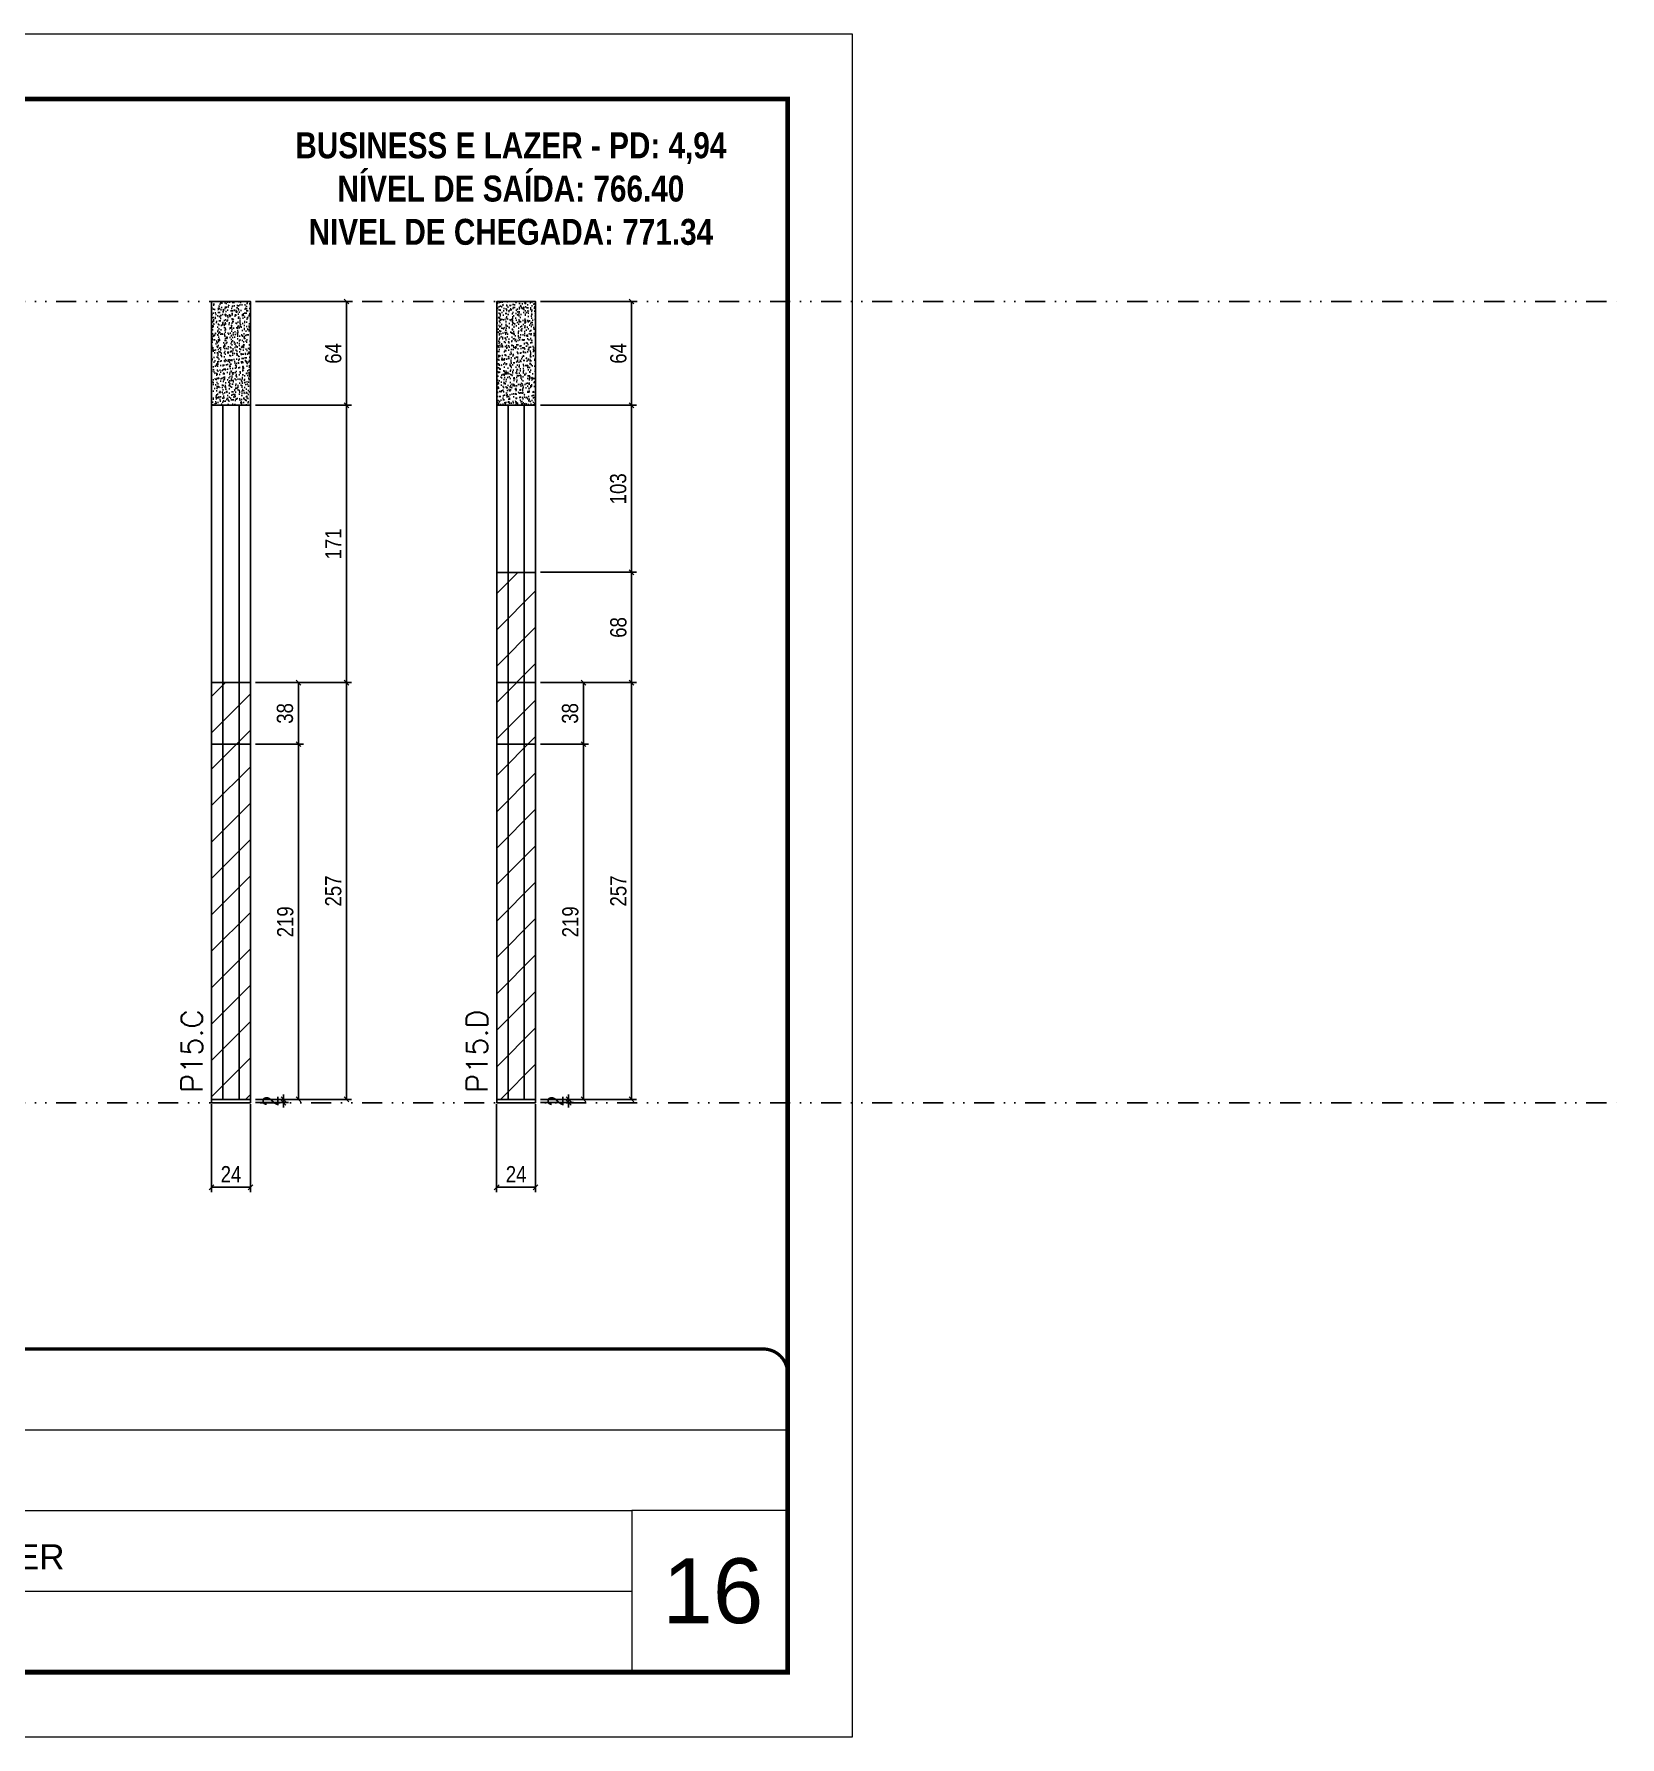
# Model space of a CAD drawing. Extents: x 13379 to 23315, y 867 to 16997.
# Drawn here: x 20135 to 21113, y 12353 to 13403 of the extents above; entities that cross this region are included whole.
import ezdxf

# ---------------------------------------------------------------- set-up
doc = ezdxf.new("R2010")
doc.units = 0
for name, pattern in [('CONTINUO', [0]), ('DASHED', [0.75, 0.5, -0.25]), ('DIVIDE2', [0.625, 0.25, -0.125, 0, -0.125, 0, -0.125])]:
    doc.linetypes.add(name, pattern=pattern)
for name, color, linetype, lineweight in [('CARIMBO', 255, 'Continuous', 9), ('Folhas', 255, 'Continuous', 9), ('Hachura', 251, 'Continuous', 9), ('SARRAFO DE PRESSAO', 251, 'DASHED', 9), ('Texto Seção', 7, 'Continuous', 15)]:
    doc.layers.add(name, color=color, linetype=linetype, lineweight=lineweight)
for name, color, linetype in [('COTA', 241, 'Continuous'), ('NOMENCLATURA', 7, 'Continuous'), ('Nível', 160, 'Continuous'), ('Painéis', 200, 'Continuous'), ('SARR_2.2x7', 40, 'Continuous')]:
    doc.layers.add(name, color=color, linetype=linetype)
doc.styles.add('ARIAL', font='arial.ttf')
doc.styles.add('COTA TECNICA', font='techl___.ttf', dxfattribs={"height": 10})
doc.styles.add('COTA TECNICA-50', font='techl___.ttf', dxfattribs={"height": 10})
doc.styles.add('REGUA-120', font='ROMANS.shx', dxfattribs={"height": 15})
doc.styles.add('ROMANC', font='techb___.ttf', dxfattribs={"height": 2.5})
doc.styles.add('Tecnologia', font='')
doc.styles.get('Tecnologia').set_extended_font_data('Forgotten Futurist')
doc.dimstyles.new('COTA PAINEL-50', dxfattribs={"dimtxt": 10, "dimasz": 3, "dimexe": 3, "dimexo": 3, "dimgap": 3, "dimtad": 1, "dimdec": 1, "dimzin": 12, "dimdsep": 46, "dimtxsty": 'COTA TECNICA-50', "dimblk1": 'OBLIQUE', "dimblk2": 'OBLIQUE', "dimsah": 1, "dimcen": 0.9, "dimclrd": 4, "dimclre": 4, "dimclrt": 240, "dimadec": 1, "dimazin": 3, "dimtfac": 1, "dimtdec": 1, "dimtmove": 0, "dimatfit": 3, "dimfxl": 1, "dimtolj": 1, "dimtzin": 12, "dimarcsym": 0})
doc.dimstyles.new('PAINEL', dxfattribs={"dimtxt": 10, "dimasz": 3, "dimexe": 3, "dimexo": 3, "dimgap": 3, "dimtad": 1, "dimdec": 1, "dimzin": 12, "dimdsep": 46, "dimtxsty": 'COTA TECNICA', "dimblk1": 'OBLIQUE', "dimblk2": 'OBLIQUE', "dimsah": 1, "dimcen": 0.9, "dimclrd": 4, "dimclre": 4, "dimclrt": 240, "dimadec": 1, "dimazin": 3, "dimtfac": 1, "dimtdec": 1, "dimtmove": 0, "dimatfit": 3, "dimfxl": 1, "dimtolj": 1, "dimtzin": 12, "dimarcsym": 0})

# ---------------------------------------------------------------- blocks, each defined once
blk = doc.blocks.new('9999999999')
at = {"color": 30, "linetype": 'CONTINUO'}
for p, q in [((98564.6, 34230.2), (98564.6, 34429.4)), ((98564.6, 34379.6), (99584, 34379.6)), ((98564.6, 34329.8), (99488, 34329.8)), ((99584, 34329.8), (99488, 34329.8)), ((99488, 34329.8), (99488, 34230.2)), ((98564.6, 34280), (99488, 34280))]:
    blk.add_line(p, q, dxfattribs=at)
at = {"color": 30, "linetype": 'CONTINUO', "const_width": 2}
blk.add_lwpolyline([(99584, 34230.2), (99584, 34414.4, 0.414214), (99569, 34429.4), (98229, 34429.4, 0.414214), (98214, 34414.4), (98214, 34245.2, 0.414214), (98229, 34230.2), (99584, 34230.2)], format="xyb", dxfattribs=at)
at = {"layer": 'Folhas'}
blk.add_lwpolyline([(98139, 34190.2), (99624, 34190.2), (99624, 35240.2), (98139, 35240.2)], close=True, dxfattribs=at)
at = {"layer": 'Folhas', "color": 30, "const_width": 3}
blk.add_lwpolyline([(98214, 34230.2), (99584, 34230.2), (99584, 35200.2), (98214, 35200.2)], close=True, dxfattribs=at)
at = {"color": 7, "linetype": 'Continuous', "ltscale": 5, "style": 'ARIAL'}
for s, height, p in [('SCHWARTZ', 15.48, (98837.7, 34393.1)), ('GWT', 15.48, (98837.7, 34343.3)), ('BUSINESS CENTER E LAZER', 15.483, (98837.7, 34293.5)), ('NOVA SISTEMAS CONSTRUTIVOS', 11.059, (98263.2, 34267.2)), ('PILARES', 15.48, (98837.7, 34243.7))]:
    blk.add_text(s, height=height, dxfattribs=at).set_placement(p)
at = {"layer": 'Folhas', "color": 7, "style": 'Tecnologia', "width": 1.5}
for s, p in [('CLIENTE:', (98573.7, 34397.2)), ('OBRA:', (98573.7, 34347.3)), ('PAVIMENTO:', (98573.7, 34297.5)), ('PROJETO:', (98573.7, 34247.7))]:
    blk.add_text(s, height=14, dxfattribs=at).set_placement(p)
blk = doc.blocks.new('_Oblique')
at = {"color": 0, "linetype": 'ByBlock', "lineweight": -2}
blk.add_line((-0.5, -0.5), (0.5, 0.5), dxfattribs=at)
blk = doc.blocks.new('*D457')
at = {"layer": 'COTA', "color": 4, "lineweight": -2, "transparency": 16777216}
for p, q in [((20244.3, 12742.9), (20244.3, 12688.7)), ((20268.3, 12742.9), (20268.3, 12688.7)), ((20244.3, 12691.7), (20268.3, 12691.7))]:
    blk.add_line(p, q, dxfattribs=at)
at = {"layer": 'Defpoints', "color": 0, "transparency": 16777216}
for p in [(20244.3, 12745.9), (20268.3, 12745.9), (20268.3, 12691.7)]:
    blk.add_point(p, dxfattribs=at)
at = {"layer": 'COTA', "color": 4, "lineweight": -2, "transparency": 16777216, "xscale": 3, "yscale": 3, "zscale": 3, "rotation": 180}
blk.add_blockref('_Oblique', (20244.3, 12691.7), dxfattribs=at)
at = {"layer": 'COTA', "color": 4, "lineweight": -2, "transparency": 16777216, "xscale": 3, "yscale": 3, "zscale": 3}
blk.add_blockref('_Oblique', (20268.3, 12691.7), dxfattribs=at)
at = {"layer": 'COTA', "color": 240, "transparency": 16777216, "insert": (20256.3, 12699.8), "char_height": 10, "attachment_point": 5, "style": 'COTA TECNICA'}
blk.add_mtext('\\A1;24', dxfattribs=at)
blk = doc.blocks.new('*D458')
at = {"layer": 'COTA', "color": 4, "lineweight": -2, "transparency": 16777216}
for p, q in [((20271.3, 12964.9), (20300.9, 12964.9)), ((20297.9, 12745.9), (20297.9, 12964.9)), ((20271.3, 12745.9), (20300.9, 12745.9))]:
    blk.add_line(p, q, dxfattribs=at)
at = {"layer": 'Defpoints', "color": 0, "transparency": 16777216}
for p in [(20268.3, 12964.9), (20297.9, 12964.9), (20268.3, 12745.9)]:
    blk.add_point(p, dxfattribs=at)
at = {"layer": 'COTA', "color": 4, "lineweight": -2, "transparency": 16777216, "xscale": 3, "yscale": 3, "zscale": 3}
for p, rotation in [((20297.9, 12964.9), 90), ((20297.9, 12745.9), 270)]:
    blk.add_blockref('_Oblique', p, dxfattribs=dict(at, rotation=rotation))
at = {"layer": 'COTA', "color": 240, "transparency": 16777216, "insert": (20289.8, 12855.4), "char_height": 10, "attachment_point": 5, "rotation": 90, "style": 'COTA TECNICA'}
blk.add_mtext('\\A1;219', dxfattribs=at)
blk = doc.blocks.new('*D459')
at = {"layer": 'COTA', "color": 4, "lineweight": -2, "transparency": 16777216}
for p, q in [((20271.3, 13002.9), (20300.9, 13002.9)), ((20297.9, 12964.9), (20297.9, 13002.9)), ((20271.3, 12964.9), (20300.9, 12964.9))]:
    blk.add_line(p, q, dxfattribs=at)
at = {"layer": 'Defpoints', "color": 0, "transparency": 16777216}
for p in [(20268.3, 13002.9), (20297.9, 13002.9), (20268.3, 12964.9)]:
    blk.add_point(p, dxfattribs=at)
at = {"layer": 'COTA', "color": 4, "lineweight": -2, "transparency": 16777216, "xscale": 3, "yscale": 3, "zscale": 3}
for p, rotation in [((20297.9, 13002.9), 90), ((20297.9, 12964.9), 270)]:
    blk.add_blockref('_Oblique', p, dxfattribs=dict(at, rotation=rotation))
at = {"layer": 'COTA', "color": 240, "transparency": 16777216, "insert": (20289.6, 12983.9), "char_height": 10, "attachment_point": 5, "rotation": 90, "style": 'COTA TECNICA'}
blk.add_mtext('\\A1;38', dxfattribs=at)
blk = doc.blocks.new('*D460')
at = {"layer": 'COTA', "color": 4, "lineweight": -2, "transparency": 16777216}
for p, q in [((20271.3, 13002.9), (20330.5, 13002.9)), ((20327.5, 12745.9), (20327.5, 13002.9)), ((20271.3, 12745.9), (20330.5, 12745.9))]:
    blk.add_line(p, q, dxfattribs=at)
at = {"layer": 'Defpoints', "color": 0, "transparency": 16777216}
for p in [(20268.3, 13002.9), (20327.5, 13002.9), (20268.3, 12745.9)]:
    blk.add_point(p, dxfattribs=at)
at = {"layer": 'COTA', "color": 4, "lineweight": -2, "transparency": 16777216, "xscale": 3, "yscale": 3, "zscale": 3}
for p, rotation in [((20327.5, 13002.9), 90), ((20327.5, 12745.9), 270)]:
    blk.add_blockref('_Oblique', p, dxfattribs=dict(at, rotation=rotation))
at = {"layer": 'COTA', "color": 240, "transparency": 16777216, "insert": (20319.4, 12874.4), "char_height": 10, "attachment_point": 5, "rotation": 90, "style": 'COTA TECNICA'}
blk.add_mtext('\\A1;257', dxfattribs=at)
blk = doc.blocks.new('*D461')
at = {"layer": 'COTA', "color": 4, "lineweight": -2, "transparency": 16777216}
for p, q in [((20288.7, 12745.9), (20288.7, 12748.9)), ((20271.3, 12745.9), (20291.7, 12745.9)), ((20271.3, 12743.9), (20291.7, 12743.9)), ((20288.7, 12743.9), (20288.7, 12745.9)), ((20288.7, 12743.9), (20288.7, 12740.9))]:
    blk.add_line(p, q, dxfattribs=at)
at = {"layer": 'Defpoints', "color": 0, "transparency": 16777216}
for p in [(20268.3, 12745.9), (20268.3, 12743.9), (20288.7, 12745.9)]:
    blk.add_point(p, dxfattribs=at)
at = {"layer": 'COTA', "color": 4, "lineweight": -2, "transparency": 16777216, "xscale": 3, "yscale": 3, "zscale": 3}
for p, rotation in [((20288.7, 12745.9), 270), ((20288.7, 12743.9), 90)]:
    blk.add_blockref('_Oblique', p, dxfattribs=dict(at, rotation=rotation))
at = {"layer": 'COTA', "color": 240, "transparency": 16777216, "insert": (20280.7, 12744.9), "char_height": 10, "attachment_point": 5, "rotation": 90, "style": 'COTA TECNICA-50'}
blk.add_mtext('\\A1;2', dxfattribs=at)
blk = doc.blocks.new('*D471')
at = {"layer": 'COTA', "color": 4, "lineweight": -2, "transparency": 16777216}
for p, q in [((20447.1, 13237.9), (20506.3, 13237.9)), ((20503.3, 13173.9), (20503.3, 13237.9)), ((20447.1, 13173.9), (20506.3, 13173.9))]:
    blk.add_line(p, q, dxfattribs=at)
at = {"layer": 'Defpoints', "color": 0, "transparency": 16777216}
for p in [(20444.1, 13237.9), (20503.3, 13237.9), (20444.1, 13173.9)]:
    blk.add_point(p, dxfattribs=at)
at = {"layer": 'COTA', "color": 4, "lineweight": -2, "transparency": 16777216, "xscale": 3, "yscale": 3, "zscale": 3}
for p, rotation in [((20503.3, 13237.9), 90), ((20503.3, 13173.9), 270)]:
    blk.add_blockref('_Oblique', p, dxfattribs=dict(at, rotation=rotation))
at = {"layer": 'COTA', "color": 240, "transparency": 16777216, "insert": (20495.2, 13205.9), "char_height": 10, "attachment_point": 5, "rotation": 90, "style": 'COTA TECNICA'}
blk.add_mtext('\\A1;64', dxfattribs=at)
blk = doc.blocks.new('*D472')
at = {"layer": 'COTA', "color": 4, "lineweight": -2, "transparency": 16777216}
for p, q in [((20420.1, 12742.9), (20420.1, 12688.7)), ((20444.1, 12742.9), (20444.1, 12688.7)), ((20420.1, 12691.7), (20444.1, 12691.7))]:
    blk.add_line(p, q, dxfattribs=at)
at = {"layer": 'Defpoints', "color": 0, "transparency": 16777216}
for p in [(20420.1, 12745.9), (20444.1, 12745.9), (20444.1, 12691.7)]:
    blk.add_point(p, dxfattribs=at)
at = {"layer": 'COTA', "color": 4, "lineweight": -2, "transparency": 16777216, "xscale": 3, "yscale": 3, "zscale": 3, "rotation": 180}
blk.add_blockref('_Oblique', (20420.1, 12691.7), dxfattribs=at)
at = {"layer": 'COTA', "color": 4, "lineweight": -2, "transparency": 16777216, "xscale": 3, "yscale": 3, "zscale": 3}
blk.add_blockref('_Oblique', (20444.1, 12691.7), dxfattribs=at)
at = {"layer": 'COTA', "color": 240, "transparency": 16777216, "insert": (20432.1, 12699.8), "char_height": 10, "attachment_point": 5, "style": 'COTA TECNICA'}
blk.add_mtext('\\A1;24', dxfattribs=at)
blk = doc.blocks.new('*D473')
at = {"layer": 'COTA', "color": 4, "lineweight": -2, "transparency": 16777216}
for p, q in [((20447.1, 12964.9), (20476.7, 12964.9)), ((20473.7, 12745.9), (20473.7, 12964.9)), ((20447.1, 12745.9), (20476.7, 12745.9))]:
    blk.add_line(p, q, dxfattribs=at)
at = {"layer": 'Defpoints', "color": 0, "transparency": 16777216}
for p in [(20444.1, 12964.9), (20473.7, 12964.9), (20444.1, 12745.9)]:
    blk.add_point(p, dxfattribs=at)
at = {"layer": 'COTA', "color": 4, "lineweight": -2, "transparency": 16777216, "xscale": 3, "yscale": 3, "zscale": 3}
for p, rotation in [((20473.7, 12964.9), 90), ((20473.7, 12745.9), 270)]:
    blk.add_blockref('_Oblique', p, dxfattribs=dict(at, rotation=rotation))
at = {"layer": 'COTA', "color": 240, "transparency": 16777216, "insert": (20465.6, 12855.4), "char_height": 10, "attachment_point": 5, "rotation": 90, "style": 'COTA TECNICA'}
blk.add_mtext('\\A1;219', dxfattribs=at)
blk = doc.blocks.new('*D474')
at = {"layer": 'COTA', "color": 4, "lineweight": -2, "transparency": 16777216}
for p, q in [((20447.1, 13002.9), (20476.7, 13002.9)), ((20473.7, 12964.9), (20473.7, 13002.9)), ((20447.1, 12964.9), (20476.7, 12964.9))]:
    blk.add_line(p, q, dxfattribs=at)
at = {"layer": 'Defpoints', "color": 0, "transparency": 16777216}
for p in [(20444.1, 13002.9), (20473.7, 13002.9), (20444.1, 12964.9)]:
    blk.add_point(p, dxfattribs=at)
at = {"layer": 'COTA', "color": 4, "lineweight": -2, "transparency": 16777216, "xscale": 3, "yscale": 3, "zscale": 3}
for p, rotation in [((20473.7, 13002.9), 90), ((20473.7, 12964.9), 270)]:
    blk.add_blockref('_Oblique', p, dxfattribs=dict(at, rotation=rotation))
at = {"layer": 'COTA', "color": 240, "transparency": 16777216, "insert": (20465.4, 12983.9), "char_height": 10, "attachment_point": 5, "rotation": 90, "style": 'COTA TECNICA'}
blk.add_mtext('\\A1;38', dxfattribs=at)
blk = doc.blocks.new('*D475')
at = {"layer": 'COTA', "color": 4, "lineweight": -2, "transparency": 16777216}
for p, q in [((20447.1, 13002.9), (20506.3, 13002.9)), ((20503.3, 12745.9), (20503.3, 13002.9)), ((20447.1, 12745.9), (20506.3, 12745.9))]:
    blk.add_line(p, q, dxfattribs=at)
at = {"layer": 'Defpoints', "color": 0, "transparency": 16777216}
for p in [(20444.1, 13002.9), (20503.3, 13002.9), (20444.1, 12745.9)]:
    blk.add_point(p, dxfattribs=at)
at = {"layer": 'COTA', "color": 4, "lineweight": -2, "transparency": 16777216, "xscale": 3, "yscale": 3, "zscale": 3}
for p, rotation in [((20503.3, 13002.9), 90), ((20503.3, 12745.9), 270)]:
    blk.add_blockref('_Oblique', p, dxfattribs=dict(at, rotation=rotation))
at = {"layer": 'COTA', "color": 240, "transparency": 16777216, "insert": (20495.2, 12874.4), "char_height": 10, "attachment_point": 5, "rotation": 90, "style": 'COTA TECNICA'}
blk.add_mtext('\\A1;257', dxfattribs=at)
blk = doc.blocks.new('*D476')
at = {"layer": 'COTA', "color": 4, "lineweight": -2, "transparency": 16777216}
for p, q in [((20464.5, 12745.9), (20464.5, 12748.9)), ((20447.1, 12745.9), (20467.5, 12745.9)), ((20447.1, 12743.9), (20467.5, 12743.9)), ((20464.5, 12743.9), (20464.5, 12745.9)), ((20464.5, 12743.9), (20464.5, 12740.9))]:
    blk.add_line(p, q, dxfattribs=at)
at = {"layer": 'Defpoints', "color": 0, "transparency": 16777216}
for p in [(20444.1, 12745.9), (20444.1, 12743.9), (20464.5, 12745.9)]:
    blk.add_point(p, dxfattribs=at)
at = {"layer": 'COTA', "color": 4, "lineweight": -2, "transparency": 16777216, "xscale": 3, "yscale": 3, "zscale": 3}
for p, rotation in [((20464.5, 12745.9), 270), ((20464.5, 12743.9), 90)]:
    blk.add_blockref('_Oblique', p, dxfattribs=dict(at, rotation=rotation))
at = {"layer": 'COTA', "color": 240, "transparency": 16777216, "insert": (20456.5, 12744.9), "char_height": 10, "attachment_point": 5, "rotation": 90, "style": 'COTA TECNICA-50'}
blk.add_mtext('\\A1;2', dxfattribs=at)
blk = doc.blocks.new('*D479')
at = {"layer": 'COTA', "color": 4, "linetype": 'ByBlock', "lineweight": -2, "transparency": 16777216}
for p, q in [((20271.3, 13237.9), (20330.5, 13237.9)), ((20327.5, 13237.9), (20327.5, 13173.9)), ((20271.3, 13173.9), (20330.5, 13173.9))]:
    blk.add_line(p, q, dxfattribs=at)
at = {"layer": 'Defpoints', "color": 0, "linetype": 'ByBlock', "transparency": 16777216}
for p in [(20268.3, 13237.9), (20268.3, 13173.9), (20327.5, 13173.9)]:
    blk.add_point(p, dxfattribs=at)
at = {"layer": 'COTA', "color": 4, "linetype": 'ByBlock', "lineweight": -2, "transparency": 16777216, "xscale": 3, "yscale": 3, "zscale": 3}
for p, rotation in [((20327.5, 13237.9), 90), ((20327.5, 13173.9), 270)]:
    blk.add_blockref('_Oblique', p, dxfattribs=dict(at, rotation=rotation))
at = {"layer": 'COTA', "color": 240, "linetype": 'ByBlock', "transparency": 16777216, "insert": (20319.4, 13205.9), "char_height": 10, "attachment_point": 5, "rotation": 90, "style": 'COTA TECNICA'}
blk.add_mtext('\\A1;64', dxfattribs=at)
blk = doc.blocks.new('*D480')
at = {"layer": 'COTA', "color": 4, "linetype": 'ByBlock', "lineweight": -2, "transparency": 16777216}
for p, q in [((20447.1, 13070.9), (20506.3, 13070.9)), ((20503.3, 13070.9), (20503.3, 13002.9)), ((20447.1, 13002.9), (20506.3, 13002.9))]:
    blk.add_line(p, q, dxfattribs=at)
at = {"layer": 'Defpoints', "color": 0, "linetype": 'ByBlock', "transparency": 16777216}
for p in [(20444.1, 13070.9), (20444.1, 13002.9), (20503.3, 13002.9)]:
    blk.add_point(p, dxfattribs=at)
at = {"layer": 'COTA', "color": 4, "linetype": 'ByBlock', "lineweight": -2, "transparency": 16777216, "xscale": 3, "yscale": 3, "zscale": 3}
for p, rotation in [((20503.3, 13070.9), 90), ((20503.3, 13002.9), 270)]:
    blk.add_blockref('_Oblique', p, dxfattribs=dict(at, rotation=rotation))
at = {"layer": 'COTA', "color": 240, "linetype": 'ByBlock', "transparency": 16777216, "insert": (20495.2, 13036.9), "char_height": 10, "attachment_point": 5, "rotation": 90, "style": 'COTA TECNICA'}
blk.add_mtext('\\A1;68', dxfattribs=at)
blk = doc.blocks.new('*D487')
at = {"layer": 'COTA', "color": 4, "lineweight": -2, "transparency": 16777216}
for p, q in [((20271.3, 13173.9), (20330.5, 13173.9)), ((20327.5, 13002.9), (20327.5, 13173.9)), ((20271.3, 13002.9), (20330.5, 13002.9))]:
    blk.add_line(p, q, dxfattribs=at)
at = {"layer": 'Defpoints', "color": 0, "transparency": 16777216}
for p in [(20268.3, 13173.9), (20327.5, 13173.9), (20268.3, 13002.9)]:
    blk.add_point(p, dxfattribs=at)
at = {"layer": 'COTA', "color": 4, "lineweight": -2, "transparency": 16777216, "xscale": 3, "yscale": 3, "zscale": 3}
for p, rotation in [((20327.5, 13173.9), 90), ((20327.5, 13002.9), 270)]:
    blk.add_blockref('_Oblique', p, dxfattribs=dict(at, rotation=rotation))
at = {"layer": 'COTA', "color": 240, "transparency": 16777216, "insert": (20319.4, 13088.4), "char_height": 10, "attachment_point": 5, "rotation": 90, "style": 'COTA TECNICA'}
blk.add_mtext('\\A1;171', dxfattribs=at)
blk = doc.blocks.new('*D488')
at = {"layer": 'COTA', "color": 4, "lineweight": -2, "transparency": 16777216}
for p, q in [((20447.1, 13173.9), (20506.3, 13173.9)), ((20503.3, 13173.9), (20503.3, 13070.9)), ((20447.1, 13070.9), (20506.3, 13070.9))]:
    blk.add_line(p, q, dxfattribs=at)
at = {"layer": 'Defpoints', "color": 0, "transparency": 16777216}
for p in [(20444.1, 13173.9), (20444.1, 13070.9), (20503.3, 13070.9)]:
    blk.add_point(p, dxfattribs=at)
at = {"layer": 'COTA', "color": 4, "lineweight": -2, "transparency": 16777216, "xscale": 3, "yscale": 3, "zscale": 3}
for p, rotation in [((20503.3, 13173.9), 90), ((20503.3, 13070.9), 270)]:
    blk.add_blockref('_Oblique', p, dxfattribs=dict(at, rotation=rotation))
at = {"layer": 'COTA', "color": 240, "transparency": 16777216, "insert": (20495.1, 13122.4), "char_height": 10, "attachment_point": 5, "rotation": 90, "style": 'COTA TECNICA'}
blk.add_mtext('\\A1;103', dxfattribs=at)

msp = doc.modelspace()

# ---------------------------------------------------------------- hatches: boundary and pattern name
at = {"layer": 'COTA', "linetype": 'ByBlock'}
h = msp.add_hatch(dxfattribs=at)
h.set_pattern_fill('AR-CONC', color=256, scale=0.03)
h.set_pattern_definition([(50, (-113090.0935, -18233.6855), (5.46554007, -0.47817257), [0.5715, -6.2865]), (355, (-113090.0935, -18233.6855), (-1.05730264, 5.73170536), [0.4572, -5.02921753]), (100.4514447, (-113089.638, -18233.7253), (4.40823741, 5.25353256), [0.48570026, -5.34270734]), (46.1842, (-113090.0935, -18232.1615), (8.13237123, -1.26126984), [0.85725, -9.42975]), (96.6355576, (-113089.416, -18232.2666), (7.122124, 7.42278374), [0.7285507, -8.01406824]), (351.184151, (-113090.0935, -18232.1615), (7.122124, 7.42278374), [0.685799, -7.54379196]), (21, (-113089.3315, -18232.5425), (4.54843174, -3.06795595), [0.5715, -6.2865]), (326, (-113089.3315, -18232.5425), (1.85406085, 5.52563898), [0.4572, -5.0292]), (71.451445, (-113088.9525, -18232.798), (6.40249258, 2.45768307), [0.48570026, -5.34269813]), (37.5, (-113090.0935, -18233.6855), (0.092658098, 2.536651166), [0, -4.96824, 0, -5.1054, 0, -5.04825]), (7.5, (-113090.0935, -18233.6855), (2.004589875, 3.005417245), [0, -2.91084, 0, -4.85394, 0, -1.92405]), (327.5, (-113091.7928, -18233.6855), (4.067717855, -0.17186232), [0, -1.905, 0, -5.9436, 0, -7.8867]), (317.5, (-113092.5548, -18233.6855), (4.44387544, 0.76279473), [0, -2.4765, 0, -3.94716, 0, -5.6007])])
h.paths.add_polyline_path([(20268.34, 13237.88), (20244.34, 13237.88), (20244.34, 13173.88), (20268.34, 13173.88)])
h = msp.add_hatch(dxfattribs=at)
h.set_pattern_fill('AR-CONC', color=256, scale=0.03)
h.set_pattern_definition([(50, (-113090.0935, -18288.6855), (5.46554007, -0.47817257), [0.5715, -6.2865]), (355, (-113090.0935, -18288.6855), (-1.05730264, 5.73170536), [0.4572, -5.02921753]), (100.4514447, (-113089.638, -18288.7253), (4.40823741, 5.25353256), [0.48570026, -5.34270734]), (46.1842, (-113090.0935, -18287.1615), (8.13237123, -1.26126984), [0.85725, -9.42975]), (96.6355576, (-113089.416, -18287.2666), (7.122124, 7.42278374), [0.7285507, -8.01406824]), (351.184151, (-113090.0935, -18287.1615), (7.122124, 7.42278374), [0.685799, -7.54379196]), (21, (-113089.3315, -18287.5425), (4.54843174, -3.06795595), [0.5715, -6.2865]), (326, (-113089.3315, -18287.5425), (1.85406085, 5.52563898), [0.4572, -5.0292]), (71.451445, (-113088.9525, -18287.798), (6.40249258, 2.45768307), [0.48570026, -5.34269813]), (37.5, (-113090.0935, -18288.6855), (0.092658098, 2.536651166), [0, -4.96824, 0, -5.1054, 0, -5.04825]), (7.5, (-113090.0935, -18288.6855), (2.004589875, 3.005417245), [0, -2.91084, 0, -4.85394, 0, -1.92405]), (327.5, (-113091.7928, -18288.6855), (4.067717855, -0.17186232), [0, -1.905, 0, -5.9436, 0, -7.8867]), (317.5, (-113092.5548, -18288.6855), (4.44387544, 0.76279473), [0, -2.4765, 0, -3.94716, 0, -5.6007])])
h.paths.add_polyline_path([(20444.14, 13237.88), (20420.14, 13237.88), (20420.14, 13173.88), (20444.14, 13173.88)])
at = {"layer": 'Hachura', "linetype": 'ByBlock'}
h = msp.add_hatch(dxfattribs=at)
h.set_pattern_fill('ANSI31', color=256, scale=5)
h.set_pattern_definition([(45, (-113090.094, -18391.685), (-11.2253202, 11.2253202), [])])
h.paths.add_polyline_path([(20268.34, 12964.88), (20244.34, 12964.88), (20244.34, 12745.88), (20268.34, 12745.88)])
h.paths.add_polyline_path([(20268.34, 13002.88), (20244.34, 13002.88), (20244.34, 12964.88), (20268.34, 12964.88)])
h.paths.add_polyline_path([(20444.14, 13070.88), (20420.14, 13070.88), (20420.14, 12964.88), (20444.14, 12964.88)])
h.paths.add_polyline_path([(20444.14, 12964.88), (20420.14, 12964.88), (20420.14, 12745.88), (20444.14, 12745.88)])

# ---------------------------------------------------------------- linework, layer by layer
at = {"layer": 'COTA', "linetype": 'ByBlock'}
for points in [[(20244.34, 13173.88), (20268.34, 13173.88), (20268.34, 13237.88), (20244.34, 13237.88)], [(20420.14, 13173.88), (20444.14, 13173.88), (20444.14, 13237.88), (20420.14, 13237.88)]]:
    msp.add_lwpolyline(points, close=True, dxfattribs=at)
at = {"layer": 'Nível', "color": 4, "linetype": 'DIVIDE2', "ltscale": 50}
for p, q in [((17569.5, 13237.88), (21112.79, 13237.88)), ((17569.5, 12743.88), (21112.79, 12743.88))]:
    msp.add_line(p, q, dxfattribs=at)
at = {"layer": 'Painéis'}
for p, q in [((20268.34, 12964.88), (20244.34, 12964.88)), ((20444.14, 12964.88), (20420.14, 12964.88))]:
    msp.add_line(p, q, dxfattribs=at)
for points in [[(20244.34, 13002.88), (20268.34, 13002.88), (20268.34, 13173.88), (20244.34, 13173.88)], [(20420.14, 13173.88), (20444.14, 13173.88), (20444.14, 13070.88), (20420.14, 13070.88)], [(20420.14, 13002.88), (20444.14, 13002.88), (20444.14, 13070.88), (20420.14, 13070.88)], [(20244.34, 12745.88), (20268.34, 12745.88), (20268.34, 13002.88), (20244.34, 13002.88)], [(20420.14, 12745.88), (20444.14, 12745.88), (20444.14, 13002.88), (20420.14, 13002.88)], [(20244.34, 12745.88), (20268.34, 12745.88), (20268.34, 12743.88), (20244.34, 12743.88)], [(20420.14, 12745.88), (20444.14, 12745.88), (20444.14, 12743.88), (20420.14, 12743.88)]]:
    msp.add_lwpolyline(points, close=True, dxfattribs=at)
at = {"layer": 'SARR_2.2x7'}
for p, q in [((20251.34, 13002.88), (20251.34, 13173.88)), ((20261.34, 13002.88), (20261.34, 13173.88)), ((20427.14, 13173.88), (20427.14, 13070.88)), ((20437.14, 13173.88), (20437.14, 13070.88)), ((20427.14, 13002.88), (20427.14, 13070.88)), ((20437.14, 13002.88), (20437.14, 13070.88)), ((20251.34, 13002.88), (20251.34, 12745.88)), ((20261.34, 13002.88), (20261.34, 12745.88)), ((20427.14, 13002.88), (20427.14, 12745.88)), ((20437.14, 13002.88), (20437.14, 12745.88))]:
    msp.add_line(p, q, dxfattribs=at)

# ---------------------------------------------------------------- block references
at = {"layer": 'SARRAFO DE PRESSAO', "color": 6, "linetype": 'ByBlock'}
msp.add_blockref('9999999999', (-78984.48, -21837.41), dxfattribs=at)

# ---------------------------------------------------------------- texts
at = {"layer": 'CARIMBO', "style": 'ARIAL'}
msp.add_text('16', height=40, dxfattribs=at).set_placement((20522.36, 12422.94))
at = {"layer": 'NOMENCLATURA', "color": 2, "insert": (20428.88, 13368.86), "char_height": 16, "attachment_point": 2, "style": 'ROMANC'}
msp.add_mtext_dynamic_manual_height_columns('\\PBUSINESS E LAZER - PD: 4,94\\PNÍVEL DE SAÍDA: 766.40\\PNIVEL DE CHEGADA: 771.34', width=376.0554, gutter_width=1, heights=[0], dxfattribs=at)
at = {"layer": 'Texto Seção', "char_height": 13, "width": 285.3299, "attachment_point": 1, "rotation": 90, "style": 'REGUA-120'}
for s, insert in [('P15.C', (20225.66, 12750.02)), ('P15.D', (20401.46, 12750.02))]:
    msp.add_mtext(s, dxfattribs=dict(at, insert=insert))

# ---------------------------------------------------------------- dimensions: what is measured, and where the dimension line sits
at = {"layer": 'COTA', "linetype": 'ByBlock'}
for base, p1, p2, picture, middle in [((20327.52, 13173.88), (20268.34, 13237.88), (20268.34, 13173.88), '*D479', (20319.42, 13205.88)), ((20503.32, 13002.88), (20444.14, 13070.88), (20444.14, 13002.88), '*D480', (20495.2, 13036.88))]:
    dim = msp.add_linear_dim(base=base, p1=p1, p2=p2, angle=90, dimstyle='PAINEL', dxfattribs=at)
    dim.commit()
    dim.dimension.update_dxf_attribs({"geometry": picture, "text_midpoint": middle})
at = {"layer": 'COTA'}
for base, p1, p2, picture, middle in [((20503.32, 13237.88), (20444.14, 13173.88), (20444.14, 13237.88), '*D471', (20495.22, 13205.88)), ((20297.86, 13002.88), (20268.34, 12964.88), (20268.34, 13002.88), '*D459', (20289.62, 12983.88)), ((20327.52, 13002.88), (20268.34, 12745.88), (20268.34, 13002.88), '*D460', (20319.41, 12874.38)), ((20473.66, 13002.88), (20444.14, 12964.88), (20444.14, 13002.88), '*D474', (20465.42, 12983.88)), ((20503.32, 13002.88), (20444.14, 12745.88), (20444.14, 13002.88), '*D475', (20495.21, 12874.38)), ((20297.86, 12964.88), (20268.34, 12745.88), (20268.34, 12964.88), '*D458', (20289.77, 12855.38)), ((20473.66, 12964.88), (20444.14, 12745.88), (20444.14, 12964.88), '*D473', (20465.57, 12855.38))]:
    dim = msp.add_linear_dim(base=base, p1=p1, p2=p2, angle=90, dimstyle='PAINEL', override={"dimarcsym": 2}, dxfattribs=at)
    dim.commit()
    dim.dimension.update_dxf_attribs({"geometry": picture, "text_midpoint": middle})
for base, p1, p2, picture, middle in [((20327.52, 13173.88), (20268.34, 13002.88), (20268.34, 13173.88), '*D487', (20319.45, 13088.38)), ((20503.32, 13070.88), (20444.14, 13173.88), (20444.14, 13070.88), '*D488', (20495.1, 13122.38))]:
    dim = msp.add_linear_dim(base=base, p1=p1, p2=p2, angle=90, dimstyle='PAINEL', dxfattribs=at)
    dim.commit()
    dim.dimension.update_dxf_attribs({"geometry": picture, "text_midpoint": middle})
for base, p1, p2, picture, middle in [((20288.68, 12745.88), (20268.34, 12743.88), (20268.34, 12745.88), '*D461', (20288.68, 12744.88)), ((20464.49, 12745.88), (20444.14, 12743.88), (20444.14, 12745.88), '*D476', (20464.49, 12744.88))]:
    dim = msp.add_linear_dim(base=base, p1=p1, p2=p2, angle=90, dimstyle='COTA PAINEL-50', dxfattribs=at)
    dim.commit()
    dim.dimension.update_dxf_attribs({"geometry": picture, "text_midpoint": middle, "dimtype": 160})
for base, p1, p2, picture, middle in [((20268.34, 12691.7), (20244.34, 12745.88), (20268.34, 12745.88), '*D457', (20256.34, 12699.78)), ((20444.14, 12691.7), (20420.14, 12745.88), (20444.14, 12745.88), '*D472', (20432.14, 12699.78))]:
    dim = msp.add_linear_dim(base=base, p1=p1, p2=p2, dimstyle='PAINEL', override={"dimarcsym": 2}, dxfattribs=at)
    dim.commit()
    dim.dimension.update_dxf_attribs({"geometry": picture, "text_midpoint": middle})

doc.saveas('drawing.dxf')
